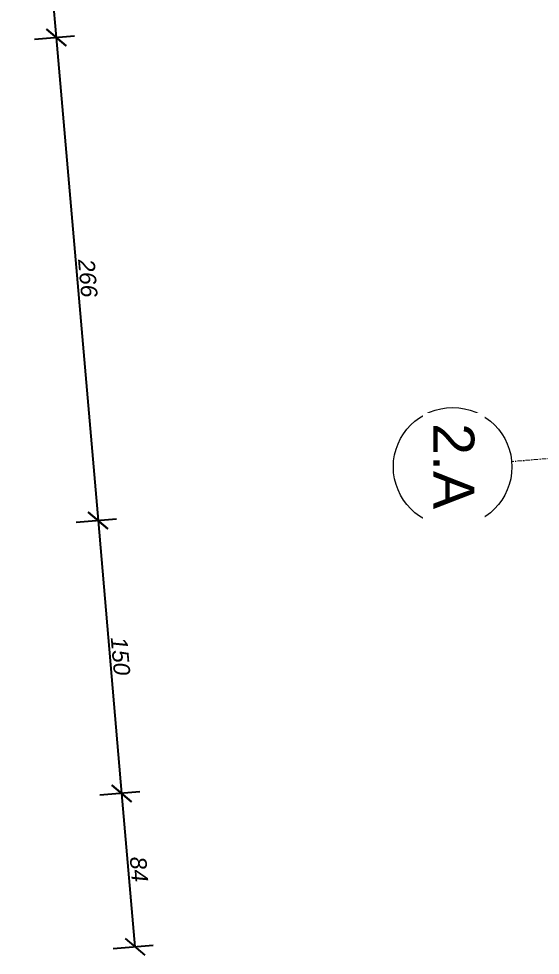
# Model space of a CAD drawing. Header units: millimetres. Extents: x -9331 to 290327, y -149899 to 15728.
# Drawn here: x 128573 to 128859, y -47534 to -47021 of the extents above; entities that cross this region are included whole.
import ezdxf

# ---------------------------------------------------------------- set-up
doc = ezdxf.new("R2010")
doc.units = ezdxf.units.MM
doc.header["$LTSCALE"] = 2
doc.linetypes.add('Grid Line', pattern=[2.2225, 1.27, -0.3175, 0.3175, -0.3175])
for name, color, linetype, lineweight in [('ENG-Grid', 11, 'Continuous', 9), ('ENG_Dim', 2, 'Continuous', 9), ('ENG_Grid', 11, 'Continuous', 9)]:
    doc.layers.add(name, color=color, linetype=linetype, lineweight=lineweight)
doc.styles.add('Arial_8', font='arial.ttf', dxfattribs={"height": 22.5})
doc.styles.add('Arial_I', font='ariali.ttf', dxfattribs={"height": 9})
doc.dimstyles.new('Achbert_-_2_5mm_Arial_2', dxfattribs={"dimscale": 30.48, "dimtxt": 12.753242, "dimasz": 0.328084, "dimexe": 0.393701, "dimexo": 0.0625, "dimgap": 0.04101, "dimtad": 1, "dimdec": 0, "dimzin": 0, "dimdsep": 46, "dimtxsty": 'Arial_I', "dimblk1": 'OBLIQUE', "dimblk2": 'OBLIQUE', "dimsah": 1, "dimcen": 0.09, "dimazin": 0, "dimtfac": 1, "dimtdec": 4, "dimtix": 1, "dimtmove": 0, "dimatfit": 3, "dimfxl": 0.393701, "dimfxlon": 1, "dimtvp": 1, "dimtolj": 1, "dimtzin": 0, "dimarcsym": 2})

# ---------------------------------------------------------------- blocks, each defined once
blk = doc.blocks.new('Grid - M_Grid Head - Circle-3648033-02')
at = {"layer": 'ENG-Grid'}
blk.add_circle((0, 0), 0.65, dxfattribs=at)
blk = doc.blocks.new('_Oblique')
at = {"color": 0, "linetype": 'ByBlock', "lineweight": -2}
blk.add_line((-0.5, -0.5), (0.5, 0.5), dxfattribs=at)
blk = doc.blocks.new('*D6845')
at = {"layer": 'DEFPOINTS', "color": 0, "transparency": 16777216}
for p in [(128597.08, -46930.67), (128605.7, -47030.29), (128593.74, -47031.33)]:
    blk.add_point(p, dxfattribs=at)
at = {"layer": 'ENG_Dim', "color": 0, "lineweight": -2, "transparency": 16777216}
for p, q in [((128595.18, -46930.83), (128573.17, -46932.74)), ((128585.12, -46931.7), (128593.74, -47031.33)), ((128603.8, -47030.46), (128581.79, -47032.36))]:
    blk.add_line(p, q, dxfattribs=at)
at = {"layer": 'ENG_Dim', "color": 0, "lineweight": -2, "transparency": 16777216, "xscale": 9.999999999999998, "yscale": 9.999999999999998, "zscale": 9.999999999999998}
for p, rotation in [((128585.12, -46931.7), 94.94492632620626), ((128593.74, -47031.33), 274.9449263262063)]:
    blk.add_blockref('_Oblique', p, dxfattribs=dict(at, rotation=rotation))
at = {"layer": 'ENG_Dim', "color": 0, "transparency": 16777216, "insert": (128595.26, -46981.01), "char_height": 9, "width": 34.6103, "attachment_point": 5, "rotation": 274.9449, "style": 'Arial_I'}
blk.add_mtext('\\A1;100', dxfattribs=at)
blk = doc.blocks.new('*D6846')
at = {"layer": 'DEFPOINTS', "color": 0, "transparency": 16777216}
for p in [(128605.7, -47030.29), (128616.64, -47295.92), (128628.59, -47294.89)]:
    blk.add_point(p, dxfattribs=at)
at = {"layer": 'ENG_Dim', "color": 0, "lineweight": -2, "transparency": 16777216}
for p, q in [((128603.8, -47030.46), (128581.79, -47032.36)), ((128593.74, -47031.33), (128616.64, -47295.92)), ((128626.69, -47295.05), (128604.68, -47296.96))]:
    blk.add_line(p, q, dxfattribs=at)
at = {"layer": 'ENG_Dim', "color": 0, "lineweight": -2, "transparency": 16777216, "xscale": 9.999999999999998, "yscale": 9.999999999999998, "zscale": 9.999999999999998}
for p, rotation in [((128593.74, -47031.33), 94.94492632620626), ((128616.64, -47295.92), 274.9449263262063)]:
    blk.add_blockref('_Oblique', p, dxfattribs=dict(at, rotation=rotation))
at = {"layer": 'ENG_Dim', "color": 0, "transparency": 16777216, "insert": (128611.01, -47163.12), "char_height": 9, "width": 34.6103, "attachment_point": 5, "rotation": 274.9449, "style": 'Arial_I'}
blk.add_mtext('\\A1;266', dxfattribs=at)
blk = doc.blocks.new('*D6847')
at = {"layer": 'DEFPOINTS', "color": 0, "transparency": 16777216}
for p in [(128628.59, -47294.89), (128629.57, -47445.36), (128641.52, -47444.33)]:
    blk.add_point(p, dxfattribs=at)
at = {"layer": 'ENG_Dim', "color": 0, "lineweight": -2, "transparency": 16777216}
for p, q in [((128626.69, -47295.05), (128604.68, -47296.96)), ((128616.64, -47295.92), (128629.57, -47445.36)), ((128639.62, -47444.49), (128617.61, -47446.4))]:
    blk.add_line(p, q, dxfattribs=at)
at = {"layer": 'ENG_Dim', "color": 0, "lineweight": -2, "transparency": 16777216, "xscale": 9.999999999999998, "yscale": 9.999999999999998, "zscale": 9.999999999999998}
for p, rotation in [((128616.64, -47295.92), 94.94492632620626), ((128629.57, -47445.36), 274.9449263262063)]:
    blk.add_blockref('_Oblique', p, dxfattribs=dict(at, rotation=rotation))
at = {"layer": 'ENG_Dim', "color": 0, "transparency": 16777216, "insert": (128628.92, -47370.14), "char_height": 9, "width": 34.6103, "attachment_point": 5, "rotation": 274.9449, "style": 'Arial_I'}
blk.add_mtext('\\A1;150', dxfattribs=at)
blk = doc.blocks.new('*D6848')
at = {"layer": 'DEFPOINTS', "color": 0, "transparency": 16777216}
for p in [(128641.52, -47444.33), (128648.8, -47528.43), (128636.84, -47529.47)]:
    blk.add_point(p, dxfattribs=at)
at = {"layer": 'ENG_Dim', "color": 0, "lineweight": -2, "transparency": 16777216}
for p, q in [((128639.62, -47444.49), (128617.61, -47446.4)), ((128629.57, -47445.36), (128636.84, -47529.47)), ((128646.9, -47528.6), (128624.89, -47530.5))]:
    blk.add_line(p, q, dxfattribs=at)
at = {"layer": 'ENG_Dim', "color": 0, "lineweight": -2, "transparency": 16777216, "xscale": 9.999999999999998, "yscale": 9.999999999999998, "zscale": 9.999999999999998}
for p, rotation in [((128629.57, -47445.36), 94.94492632620626), ((128636.84, -47529.47), 274.9449263262063)]:
    blk.add_blockref('_Oblique', p, dxfattribs=dict(at, rotation=rotation))
at = {"layer": 'ENG_Dim', "color": 0, "transparency": 16777216, "insert": (128639.03, -47486.91), "char_height": 9, "width": 23.0736, "attachment_point": 5, "rotation": 274.9449, "style": 'Arial_I'}
blk.add_mtext('\\A1;84', dxfattribs=at)

msp = doc.modelspace()

# ---------------------------------------------------------------- linework, layer by layer
at = {"layer": 'ENG_Grid', "linetype": 'Grid Line'}
msp.add_line((130669.12, -47105.71), (128843.36, -47263.68), dxfattribs=at)

# ---------------------------------------------------------------- block references
at = {"layer": 'ENG-Grid', "xscale": 49.99999999999998, "yscale": 49.99999999999998, "zscale": 49.99999999999998, "rotation": 94.94492632623822}
msp.add_blockref('Grid - M_Grid Head - Circle-3648033-02', (128810.98, -47266.48), dxfattribs=at)

# ---------------------------------------------------------------- dimensions: what is measured, and where the dimension line sits
at = {"layer": 'ENG_Dim'}
for base, p1, p2, override, picture, middle in [((128593.74, -47031.33), (128597.08, -46930.67), (128605.7, -47030.29), {"dimpost": '<>', "dimfxl": 100}, '*D6845', (128595.26, -46981.01)), ((128616.64, -47295.92), (128605.7, -47030.29), (128628.59, -47294.89), {"dimpost": '<>', "dimfxl": 265.58}, '*D6846', (128611.01, -47163.12)), ((128629.57, -47445.36), (128628.59, -47294.89), (128641.52, -47444.33), {"dimpost": '<>', "dimfxl": 150}, '*D6847', (128628.92, -47370.14)), ((128636.84, -47529.47), (128641.52, -47444.33), (128648.8, -47528.43), {"dimpost": '<>', "dimfxl": 84.42}, '*D6848', (128639.03, -47486.91))]:
    dim = msp.add_linear_dim(base=base, p1=p1, p2=p2, angle=274.9449, dimstyle='Achbert_-_2_5mm_Arial_2', override=override, dxfattribs=at)
    dim.commit()
    dim.dimension.update_dxf_attribs({"geometry": picture, "text_midpoint": middle})

# ---------------------------------------------------------------- next in the draw order: texts
at = {"layer": 'ENG-Grid', "insert": (128822.87, -47242.5), "char_height": 22.5, "width": 57.7215, "attachment_point": 1, "rotation": 270, "style": 'Arial_8', "bg_fill": 3, "box_fill_scale": 1.25, "bg_fill_color": 256, "bg_fill_true_color": 13158600, "bg_fill_transparency": 0}
msp.add_mtext('2.A', dxfattribs=at)

doc.saveas('drawing.dxf')
